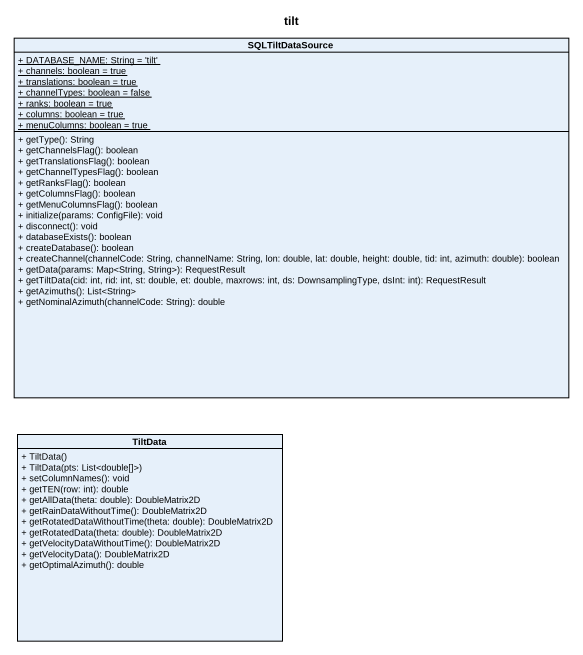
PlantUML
@startuml
title tilt
hide circle
hide empty members
skinparam classAttributeIconSize 0
class SQLTiltDataSource {
  {static} + DATABASE_NAME: String = 'tilt'
  {static} + channels: boolean = true
  {static} + translations: boolean = true
  {static} + channelTypes: boolean = false
  {static} + ranks: boolean = true
  {static} + columns: boolean = true
  {static} + menuColumns: boolean = true
  + getType(): String
  + getChannelsFlag(): boolean
  + getTranslationsFlag(): boolean
  + getChannelTypesFlag(): boolean
  + getRanksFlag(): boolean
  + getColumnsFlag(): boolean
  + getMenuColumnsFlag(): boolean
  + initialize(params: ConfigFile): void
  + disconnect(): void
  + databaseExists(): boolean
  + createDatabase(): boolean
  + createChannel(channelCode: String, channelName: String, lon: double, lat: double, height: double, tid: int, azimuth: double): boolean
  + getData(params: Map<String, String>): RequestResult
  + getTiltData(cid: int, rid: int, st: double, et: double, maxrows: int, ds: DownsamplingType, dsInt: int): RequestResult
  + getAzimuths(): List<String>
  + getNominalAzimuth(channelCode: String): double
}
class TiltData {
  + TiltData()
  + TiltData(pts: List<double[]>)
  + setColumnNames(): void
  + getTEN(row: int): double
  + getAllData(theta: double): DoubleMatrix2D
  + getRainDataWithoutTime(): DoubleMatrix2D
  + getRotatedDataWithoutTime(theta: double): DoubleMatrix2D
  + getRotatedData(theta: double): DoubleMatrix2D
  + getVelocityDataWithoutTime(): DoubleMatrix2D
  + getVelocityData(): DoubleMatrix2D
  + getOptimalAzimuth(): double
}
@enduml
